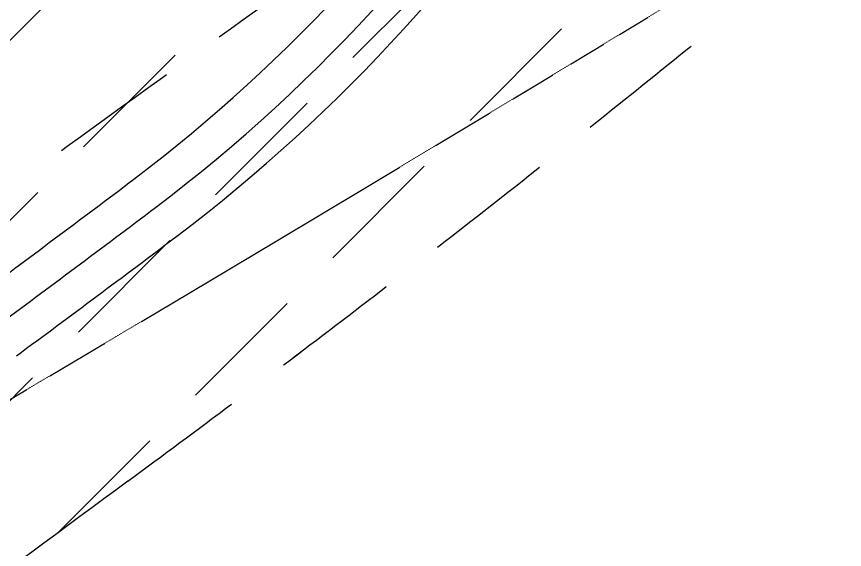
# Model space of a CAD drawing. Header units: millimetres. Extents: x 832728086 to 834530684, y 817551485 to 818349469.
# Drawn here: x 834311130 to 834315191, y 817901954 to 817904568 of the extents above; entities that cross this region are included whole.
import ezdxf

# ---------------------------------------------------------------- set-up
doc = ezdxf.new("R2010")
doc.units = ezdxf.units.MM
doc.header["$LTSCALE"] = 100
doc.linetypes.add('Hidden', pattern=[9.525, 6.35, -3.175])
doc.layers.add('+C-160', color=160, linetype='Hidden')
doc.layers.add('000-Tactile-l', color=8, linetype='Continuous')

# ---------------------------------------------------------------- blocks, each defined once
blk = doc.blocks.new('tactile')
at = {"layer": '000-Tactile-l', "ltscale": 5e-05}
for centre, radius, start, end in [((834307.0425, 817910.0613), 7.825, 307.09377, 328.17553), ((834307.0425, 817910.0613), 8, 307.09377, 328.98894), ((834307.0425, 817910.0613), 8.175, 307.09377, 328.22023), ((834267.2365, 817962.7062), 73.825, 306.33538, 307.093775), ((834267.2365, 817962.7062), 74, 306.33538, 307.093775), ((834267.2365, 817962.7062), 74.175, 306.33538, 307.093775)]:
    blk.add_arc(centre, radius, start, end, dxfattribs=at)
blk = doc.blocks.new('A$C062A3D83')
at = {"layer": '+C-160'}
for p, q in [((-43943.9, -132515.7), (-9900.8, -98472.6)), ((-53633.1, -143088.8), (-9346.8, -98802.5)), ((-15941.6, -106281.2), (-8792.9, -99132.5)), ((-11999.2, -103222.7), (-8239, -99462.4))]:
    blk.add_line(p, q, dxfattribs=at)
at = {"layer": '+C-160', "ltscale": 0.001}
for centre, radius, start, end in [((-42453.4, -74622.4), 39791.5, 308.84572, 323.6938), ((-177464.3, 176910.4), 324669, 299.519163, 301.535363)]:
    blk.add_arc(centre, radius, start, end, dxfattribs=at)
at = {"layer": '+C-160'}
for centre, radius, start, end in [((55790.7, -194673.3), 115336.3, 124.253222, 145.152377), ((-56096.8, -42553.9), 75000, 306.335377, 310.233063), ((55790.7, -194673.3), 113836.3, 126.335377, 145.152377)]:
    blk.add_arc(centre, radius, start, end, dxfattribs=at)
for centre, major_axis, start_param, end_param in [((-56096.8, -42553.9), (-46696.3, 58689.5), 3.103682, 3.171709), ((55790.7, -194673.3), (82380.5, 78563), 1.443285, 1.771704)]:
    blk.add_ellipse(centre, major_axis=major_axis, ratio=1, start_param=start_param, end_param=end_param, dxfattribs=at)

msp = doc.modelspace()

# ---------------------------------------------------------------- block references
at = {"layer": '+C-160', "ltscale": 5}
msp.add_blockref('A$C062A3D83', (834323333.3128, 818005260.0327), dxfattribs=at)
at = {"layer": '000-Tactile-l', "xscale": 1000, "yscale": 1000, "zscale": 1000}
msp.add_blockref('tactile', (-56.4905, -49.2817, -0.0703), dxfattribs=at)

doc.saveas('drawing.dxf')
